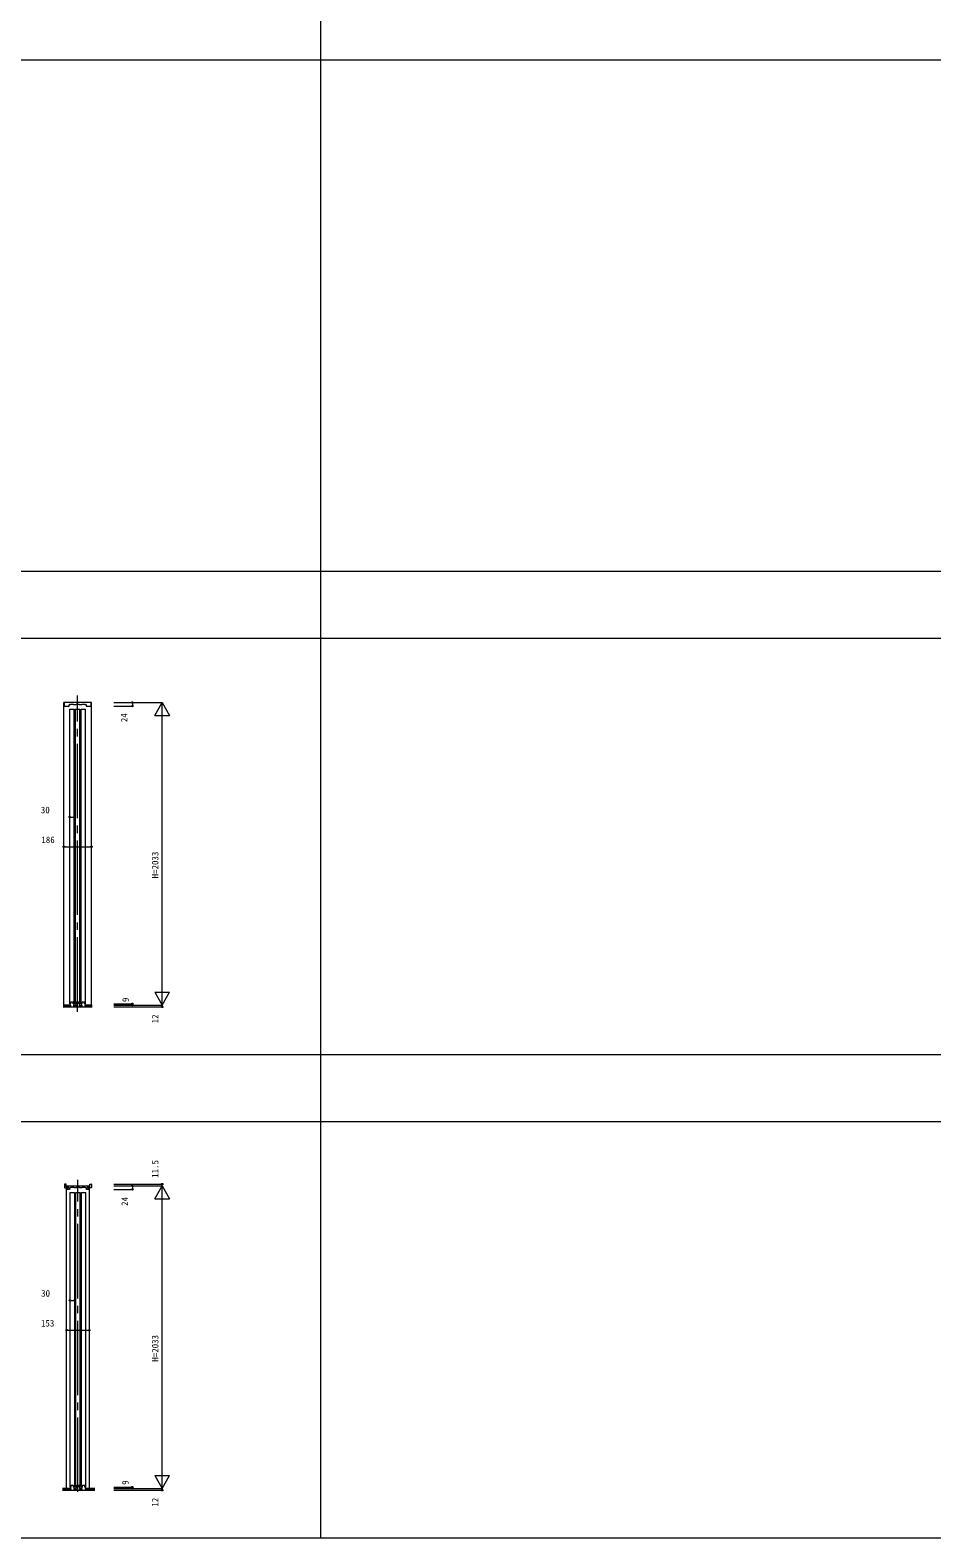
# Model space of a CAD drawing. Units: millimetres, scale not verified. Extents: x -14341 to 14341, y -10000 to 10000.
# Drawn here: x -4894 to 1165, y -10000 to 130 of the extents above; entities that cross this region are included whole.
import ezdxf
from ezdxf.enums import TextEntityAlignment as Align

# ---------------------------------------------------------------- set-up
doc = ezdxf.new("R2010")
doc.units = ezdxf.units.MM
doc.header["$LTSCALE"] = 50
doc.linetypes.add('USER1', pattern=[13, 10, -1, 1, -1])
for name, color, linetype, lineweight in [('0-1_YKK_F1', 7, 'Continuous', 18), ('0-3_YKK_N1', 2, 'Continuous', 18), ('0-4_YKK_B1', 4, 'Continuous', 18), ('0-5_YKK_Z1', 7, 'Continuous', 18)]:
    doc.layers.add(name, color=color, linetype=linetype, lineweight=lineweight)
doc.styles.add('ＭＳ ゴシック', font='')
doc.styles.get('ＭＳ ゴシック').set_extended_font_data('MS Gothic')

msp = doc.modelspace()

# ---------------------------------------------------------------- linework, layer by layer
at = {"layer": '0-1_YKK_F1'}
for p, q in [((-2940.51, -10000), (-2940.51, 9500)), ((-14340.51, -70), (14159.49, -70)), ((-14340.51, -3505), (14159.49, -3505)), ((-14340.51, -3955), (14159.49, -3955)), ((-14340.51, -6752.5), (8459.49, -6752.5)), ((-14340.51, -7202.5), (8459.49, -7202.5)), ((-14340.51, -10000), (14340.51, -10000))]:
    msp.add_line(p, q, dxfattribs=at)
at = {"layer": '0-3_YKK_N1'}
for p, q in [((-4332.01, -4387.5), (-4007.01, -4387.5)), ((-4332.01, -4411.5), (-4207.01, -4411.5)), ((-4207.01, -4387.5), (-4207.01, -4411.5)), ((-4057.01, -4474.1), (-4007.01, -4387.5)), ((-4007.01, -6420.5), (-4007.01, -4387.5)), ((-4007.01, -4387.5), (-3957.01, -4474.1)), ((-4057.01, -4474.1), (-3957.01, -4474.1)), ((-4628.01, -5156.88), (-4598.01, -5156.88)), ((-4668.01, -5356.88), (-4482.01, -5356.88)), ((-4057.01, -6333.9), (-3957.01, -6333.9)), ((-4057.01, -6333.9), (-4007.01, -6420.5)), ((-4007.01, -6420.5), (-3957.01, -6333.9)), ((-4332.01, -6420.5), (-4007.01, -6420.5)), ((-4332.01, -6432.5), (-4007.01, -6432.5)), ((-4007.01, -6420.5), (-4007.01, -6432.5)), ((-4332.01, -7623.5), (-4007.01, -7623.5)), ((-4332.01, -7635), (-4007.01, -7635)), ((-4332.01, -7659), (-4207.01, -7659)), ((-4207.01, -7635), (-4207.01, -7659)), ((-4057.01, -7721.6), (-4007.01, -7635)), ((-4007.01, -7635), (-4007.01, -7623.5)), ((-4007.01, -9668), (-4007.01, -7635)), ((-4007.01, -7635), (-3957.01, -7721.6)), ((-4057.01, -7721.6), (-3957.01, -7721.6)), ((-4626.01, -8404.38), (-4596.01, -8404.38)), ((-4649.51, -8604.38), (-4496.51, -8604.38)), ((-4057.01, -9581.4), (-3957.01, -9581.4)), ((-4057.01, -9581.4), (-4007.01, -9668)), ((-4007.01, -9668), (-3957.01, -9581.4)), ((-4332.01, -9659), (-4207.01, -9659)), ((-4332.01, -9668), (-4007.01, -9668)), ((-4332.01, -9680), (-4007.01, -9680)), ((-4207.01, -9659), (-4207.01, -9668)), ((-4007.01, -9668), (-4007.01, -9680))]:
    msp.add_line(p, q, dxfattribs=at)
msp.add_lwpolyline([(-4332.01, -6411.5), (-4207.01, -6411.5), (-4207.01, -6420.5)], dxfattribs=at)
for centre in [(-4207.01, -4387.5), (-4207.01, -4411.5), (-4628.01, -5156.88), (-4598.01, -5156.88), (-4668.01, -5356.88), (-4482.01, -5356.88), (-4207.01, -6411.5), (-4207.01, -6420.5), (-4007.01, -6432.5), (-4207.01, -7635), (-4207.01, -7659), (-4007.01, -7623.5), (-4626.01, -8404.38), (-4596.01, -8404.38), (-4649.51, -8604.38), (-4496.51, -8604.38), (-4207.01, -9659), (-4207.01, -9668), (-4007.01, -9680)]:
    msp.add_circle(centre, 5, dxfattribs=at)
at = {"layer": '0-4_YKK_B1'}
for p, q in [((-4668.01, -6420.5), (-4668.01, -4387.5)), ((-4665.51, -4387.5), (-4668.01, -4387.5)), ((-4628.01, -4431.5), (-4598.01, -4431.5)), ((-4628.01, -6411.5), (-4628.01, -4431.5)), ((-4598.01, -6411.5), (-4598.01, -4431.5)), ((-4590.01, -4431.5), (-4560.01, -4431.5)), ((-4590.01, -6411.5), (-4590.01, -4431.5)), ((-4560.01, -6411.5), (-4560.01, -4431.5)), ((-4552.01, -4431.5), (-4522.01, -4431.5)), ((-4552.01, -6411.5), (-4552.01, -4431.5)), ((-4522.01, -6411.5), (-4522.01, -4431.5)), ((-4482.01, -4387.5), (-4484.51, -4387.5)), ((-4482.01, -6420.5), (-4482.01, -4387.5)), ((-4628.01, -6411.5), (-4621.51, -6411.5)), ((-4621.51, -6411.5), (-4621.51, -6397.5)), ((-4621.51, -6397.5), (-4604.51, -6397.5)), ((-4604.51, -6411.5), (-4604.51, -6397.5)), ((-4604.51, -6411.5), (-4598.01, -6411.5)), ((-4590.01, -6411.5), (-4583.51, -6411.5)), ((-4583.51, -6411.5), (-4583.51, -6397.5)), ((-4583.51, -6397.5), (-4566.51, -6397.5)), ((-4566.51, -6411.5), (-4566.51, -6397.5)), ((-4566.51, -6411.5), (-4560.01, -6411.5)), ((-4552.01, -6411.5), (-4545.51, -6411.5)), ((-4545.51, -6411.5), (-4545.51, -6397.5)), ((-4545.51, -6397.5), (-4528.51, -6397.5)), ((-4528.51, -6411.5), (-4528.51, -6397.5)), ((-4528.51, -6411.5), (-4522.01, -6411.5)), ((-4664, -7625.5), (-4664, -7645.5)), ((-4649.51, -9668), (-4649.51, -7647.5)), ((-4626.01, -7679), (-4596.01, -7679)), ((-4626.01, -9659), (-4626.01, -7679)), ((-4596.01, -7679), (-4596.01, -9659)), ((-4588.01, -7679), (-4558.01, -7679)), ((-4588.01, -9659), (-4588.01, -7679)), ((-4558.01, -9659), (-4558.01, -7679)), ((-4550.01, -7679), (-4520.01, -7679)), ((-4550.01, -9659), (-4550.01, -7679)), ((-4520.01, -9659), (-4520.01, -7679)), ((-4496.51, -9668), (-4496.51, -7647.5)), ((-4482.01, -7625.5), (-4482.01, -7645.5)), ((-4626.01, -9659), (-4619.51, -9659)), ((-4619.51, -9659), (-4619.51, -9645)), ((-4619.51, -9645), (-4602.51, -9645)), ((-4602.51, -9659), (-4602.51, -9645)), ((-4602.51, -9659), (-4596.01, -9659)), ((-4588.01, -9659), (-4581.51, -9659)), ((-4581.51, -9659), (-4581.51, -9645)), ((-4581.51, -9645), (-4564.51, -9645)), ((-4564.51, -9659), (-4564.51, -9645)), ((-4564.51, -9659), (-4558.01, -9659)), ((-4550.01, -9659), (-4543.51, -9659)), ((-4543.51, -9659), (-4543.51, -9645)), ((-4543.51, -9645), (-4526.51, -9645)), ((-4526.51, -9659), (-4526.51, -9645)), ((-4526.51, -9659), (-4520.01, -9659))]:
    msp.add_line(p, q, dxfattribs=at)
for points in [[(-4484.51, -4409.5), (-4484.51, -4387.5), (-4665.51, -4387.5), (-4665.51, -4409.5)], [(-4663.51, -4411.5), (-4633.21, -4411.5), (-4632.71, -4411), (-4632.71, -4402.3)], [(-4630.71, -4400.3), (-4622.51, -4400.3), (-4622.51, -4397.5), (-4603.51, -4397.5), (-4603.51, -4400.3), (-4584.51, -4400.3), (-4584.51, -4397.5), (-4565.51, -4397.5), (-4565.51, -4400.3), (-4546.51, -4400.3), (-4546.51, -4397.5), (-4527.51, -4397.5), (-4527.51, -4400.3), (-4519.31, -4400.3)], [(-4517.31, -4402.3), (-4517.31, -4411), (-4516.81, -4411.5), (-4486.51, -4411.5)], [(-4653, -7640.5), (-4653, -7623.5), (-4662, -7623.5)], [(-4662, -7647.5), (-4639, -7647.5), (-4639, -7640.5), (-4653, -7640.5)], [(-4647.01, -7657), (-4647.01, -7648), (-4637.51, -7648), (-4637.51, -7640.3), (-4646.01, -7640.3), (-4647.01, -7639.3), (-4647.01, -7635), (-4499.01, -7635), (-4499.01, -7639.3), (-4500.01, -7640.3), (-4508.51, -7640.3), (-4508.51, -7648), (-4506.01, -7648), (-4499.01, -7648), (-4499.01, -7657)], [(-4630.71, -7649.8), (-4630.71, -7658.5), (-4631.21, -7659), (-4645.01, -7659)], [(-4517.31, -7647.8), (-4525.51, -7647.8), (-4525.51, -7645), (-4544.51, -7645), (-4544.51, -7647.8), (-4563.51, -7647.8), (-4563.51, -7645), (-4582.51, -7645), (-4582.51, -7647.8), (-4601.51, -7647.8), (-4601.51, -7645), (-4620.51, -7645), (-4620.51, -7647.8), (-4628.71, -7647.8)], [(-4501.01, -7659), (-4514.81, -7659), (-4515.31, -7658.5), (-4515.31, -7649.8)], [(-4484.01, -7647.5), (-4507.01, -7647.5), (-4507.01, -7640.5), (-4493.01, -7640.5)], [(-4493.01, -7640.5), (-4493.01, -7623.5), (-4484.01, -7623.5)]]:
    msp.add_lwpolyline(points, dxfattribs=at)
for centre, start, end in [((-4663.51, -4409.5), 180.00001, 270.00001), ((-4630.71, -4402.3), 90, 180), ((-4519.31, -4402.3), 0, 90), ((-4486.51, -4409.5), 270, 0), ((-4662, -7625.5), 90, 180), ((-4662, -7645.5), 180, 270), ((-4645.01, -7657), 180.00001, 270.00001), ((-4628.71, -7649.8), 90, 180), ((-4517.31, -7649.8), 0, 90), ((-4501.01, -7657), 270, 0), ((-4484.01, -7625.5), 0, 90), ((-4484.01, -7645.5), 270, 0)]:
    msp.add_arc(centre, 2, start, end, dxfattribs=at)
at = {"layer": '0-5_YKK_Z1', "linetype": 'USER1'}
for p, q in [((-4575.01, -6464.75), (-4575.01, -4340)), ((-4573.01, -9691.18), (-4573.01, -7594.43))]:
    msp.add_line(p, q, dxfattribs=at)
at = {"layer": '0-5_YKK_Z1'}
for p, q in [((-4624.01, -6420.5), (-4673.01, -6420.5)), ((-4624.01, -6423.5), (-4673.01, -6423.5)), ((-4624.01, -6426.5), (-4673.01, -6426.5)), ((-4624.01, -6429.5), (-4673.01, -6429.5)), ((-4673.01, -6432.5), (-4477.01, -6432.5)), ((-4624.01, -6420.5), (-4624.01, -6432.5)), ((-4586.01, -6420.5), (-4602.01, -6420.5)), ((-4602.01, -6420.5), (-4602.01, -6432.5)), ((-4586.01, -6423.5), (-4602.01, -6423.5)), ((-4586.01, -6426.5), (-4602.01, -6426.5)), ((-4586.01, -6429.5), (-4602.01, -6429.5)), ((-4586.01, -6420.5), (-4586.01, -6432.5)), ((-4548.01, -6420.5), (-4564.01, -6420.5)), ((-4564.01, -6420.5), (-4564.01, -6432.5)), ((-4548.01, -6423.5), (-4564.01, -6423.5)), ((-4548.01, -6426.5), (-4564.01, -6426.5)), ((-4548.01, -6429.5), (-4564.01, -6429.5)), ((-4548.01, -6420.5), (-4548.01, -6432.5)), ((-4477.01, -6420.5), (-4526.01, -6420.5)), ((-4526.01, -6420.5), (-4526.01, -6432.5)), ((-4477.01, -6423.5), (-4526.01, -6423.5)), ((-4477.01, -6426.5), (-4526.01, -6426.5)), ((-4477.01, -6429.5), (-4526.01, -6429.5)), ((-4622.01, -9668), (-4677.01, -9668)), ((-4622.01, -9671), (-4677.01, -9671)), ((-4622.01, -9674), (-4677.01, -9674)), ((-4622.01, -9677), (-4677.01, -9677)), ((-4677.01, -9680), (-4459.01, -9680)), ((-4622.01, -9668), (-4622.01, -9680)), ((-4584.01, -9668), (-4600.01, -9668)), ((-4600.01, -9668), (-4600.01, -9680)), ((-4584.01, -9671), (-4600.01, -9671)), ((-4584.01, -9674), (-4600.01, -9674)), ((-4584.01, -9677), (-4600.01, -9677)), ((-4584.01, -9668), (-4584.01, -9680)), ((-4546.01, -9668), (-4562.01, -9668)), ((-4562.01, -9668), (-4562.01, -9680)), ((-4546.01, -9671), (-4562.01, -9671)), ((-4546.01, -9674), (-4562.01, -9674)), ((-4546.01, -9677), (-4562.01, -9677)), ((-4546.01, -9668), (-4546.01, -9680)), ((-4459.01, -9668), (-4524.01, -9668)), ((-4524.01, -9668), (-4524.01, -9680)), ((-4459.01, -9671), (-4524.01, -9671)), ((-4459.01, -9674), (-4524.01, -9674)), ((-4459.01, -9677), (-4524.01, -9677))]:
    msp.add_line(p, q, dxfattribs=at)

# ---------------------------------------------------------------- texts
at = {"layer": '0-3_YKK_N1', "color": 7, "style": 'ＭＳ ゴシック'}
for s, p in [('24', (-4227.23, -4519.66)), ('H=2033', (-4019.01, -5569)), ('9', (-4217.76, -6399.99)), ('12', (-4019.01, -6543.16)), ('11.5', (-4019.01, -7581.16)), ('24', (-4223.88, -7769.53)), ('H=2033', (-4019.01, -8816.5)), ('9', (-4219.59, -9643.91)), ('12', (-4019.01, -9790.66))]:
    msp.add_text(s, height=43.99, rotation=90, dxfattribs=at).set_placement(p, align=Align.BOTTOM_LEFT)
for s, p in [('30', (-4822.44, -5144.88)), ('186', (-4818.91, -5345.35)), ('30', (-4820.44, -8392.38)), ('153', (-4821.6, -8593.3))]:
    msp.add_text(s, height=43.99, dxfattribs=at).set_placement(p, align=Align.BOTTOM_LEFT)

doc.saveas('drawing.dxf')
